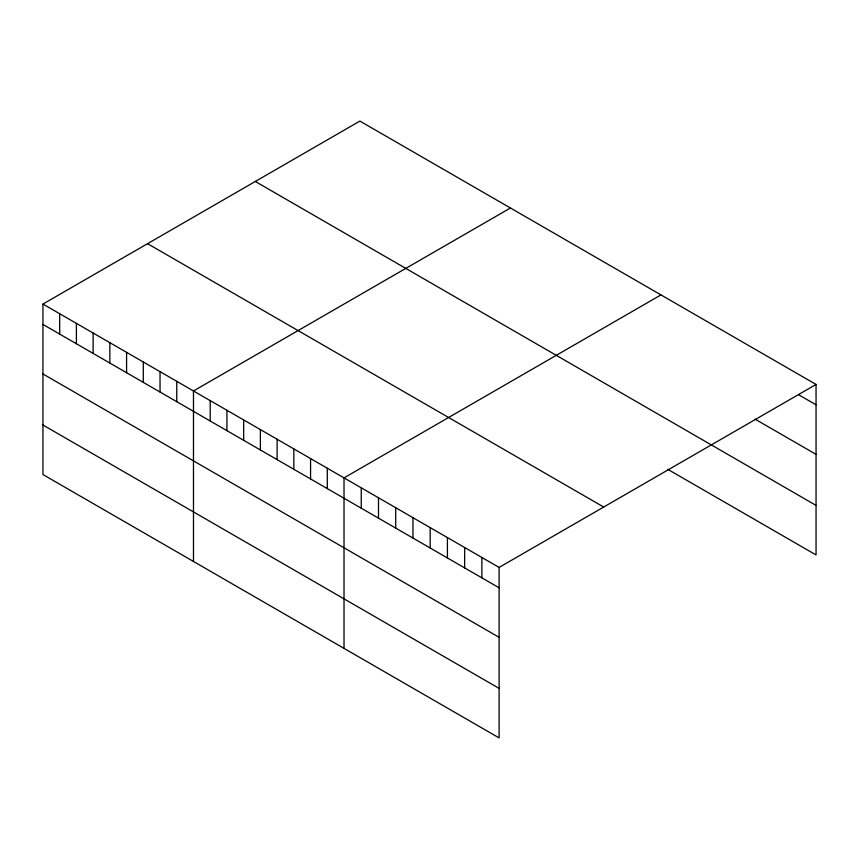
<?xml version="1.0" encoding="UTF-8"?>
<svg xmlns="http://www.w3.org/2000/svg" width="859" height="859" viewBox="0 0 859 859"><rect width="100%" height="100%" fill="white"/><g stroke="black" fill="none" stroke-linecap="round" stroke-linejoin="round"><path stroke-width="1.29" d="M42.95 304.065L499.111 567.423L499.111 737.913L42.95 474.555L42.95 304.065L359.889 121.087L816.05 384.445L816.05 554.935L667.851 469.368M510.418 207.996L193.479 390.974L193.479 561.464M660.958 294.905L344.019 477.883L344.019 648.373M499.111 567.423L816.05 384.445M798.816 394.861L816.05 404.814M755.158 419.203L816.05 454.357M255.295 181.464L816.05 505.393M147.544 243.677L603.705 507.046M42.95 324.434L499.111 587.792M42.95 373.966L499.111 637.335M42.95 425.012L499.111 688.381M481.878 557.48L481.878 577.839M464.644 547.527L464.644 567.896M447.41 537.584L447.41 557.942M430.187 527.63L430.187 547.999M412.954 517.687L412.954 538.045M395.72 507.733L395.72 528.102M378.486 497.78L378.486 518.149M361.252 487.837L361.252 508.195M327.29 468.23L327.29 488.588M310.571 458.566L310.571 478.935M293.842 448.913L293.842 469.282M277.113 439.26L277.113 459.619M260.384 429.597L260.384 449.966M243.666 419.944L243.666 440.313M226.937 410.291L226.937 430.649M210.208 400.627L210.208 420.996M176.761 381.321L176.761 401.679M160.032 371.657L160.032 392.026M143.303 362.004L143.303 382.373M126.584 352.351L126.584 372.709M109.855 342.687L109.855 363.056M93.126 333.034L93.126 353.403M76.397 323.381L76.397 343.74M59.679 313.718L59.679 334.087"/></g></svg>
